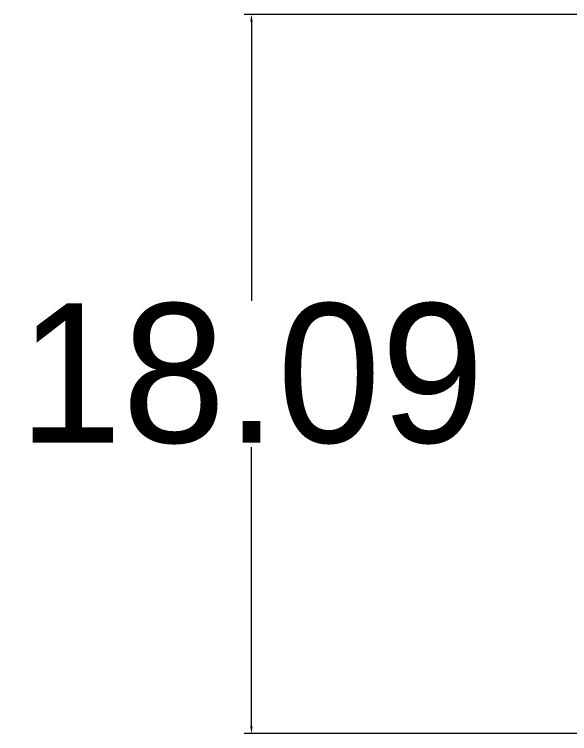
# Model space of a CAD drawing. Extents: x -778 to -614, y -2061 to -1833.
# Drawn here: x -711.41 to -697.45, y -1892.53 to -1874.44 of the extents above; entities that cross this region are included whole.
import ezdxf

# ---------------------------------------------------------------- set-up
doc = ezdxf.new("R2010")
doc.units = 0
doc.header["$MEASUREMENT"] = 0
doc.dimstyles.get("Standard").update_dxf_attribs({"dimtxt": 0.18, "dimasz": 0.18, "dimexe": 0.18, "dimexo": 0.0625, "dimgap": 0.09, "dimtad": 0, "dimtih": 1, "dimtoh": 1, "dimdec": 4, "dimzin": 0, "dimdsep": 46, "dimtxsty": 'Standard', "dimcen": 0.09, "dimadec": 0, "dimazin": 0, "dimtfac": 1, "dimtdec": 4, "dimtofl": 0, "dimtmove": 0, "dimatfit": 3, "dimfxl": 1, "dimtolj": 1, "dimtzin": 0, "dimarcsym": 0})

# ---------------------------------------------------------------- blocks, each defined once
blk = doc.blocks.new('*D83')
at = {"color": 0, "linetype": 'Continuous', "lineweight": 0}
for p, q in [((-695.144, -1874.438), (-705.631, -1874.438)), ((-705.451, -1874.618), (-705.451, -1881.643)), ((-705.451, -1892.348), (-705.451, -1885.323)), ((-695.144, -1892.528), (-705.631, -1892.528))]:
    blk.add_line(p, q, dxfattribs=at)
for points in [[(-705.481, -1874.618), (-705.421, -1874.618), (-705.451, -1874.438)], [(-705.481, -1892.348), (-705.421, -1892.348), (-705.451, -1892.528)]]:
    blk.add_solid(points, dxfattribs=at)
at = {"layer": 'Defpoints', "color": 0, "linetype": 'Continuous', "lineweight": 0}
for p in [(-695.082, -1874.438), (-705.451, -1892.528), (-695.082, -1892.528)]:
    blk.add_point(p, dxfattribs=at)
at = {"color": 0, "linetype": 'Continuous', "lineweight": 0, "insert": (-705.451, -1883.483), "char_height": 3.5, "attachment_point": 5}
blk.add_mtext('\\A1;18.09', dxfattribs=at)

msp = doc.modelspace()

# ---------------------------------------------------------------- dimensions: what is measured, and where the dimension line sits
at = {"linetype": 'Continuous', "lineweight": 0}
dim = msp.add_linear_dim(base=(-705.451, -1892.528), p1=(-695.082, -1874.438), p2=(-695.082, -1892.528), angle=90, dimstyle='Standard', override={"dimtxt": 3.5, "dimdec": 2, "dimdsep": 0, "dimtdec": 2, "dimlwd": 0, "dimlwe": 0}, dxfattribs=at)
dim.commit()
dim.dimension.update_dxf_attribs({"geometry": '*D83', "text_midpoint": (-705.451, -1883.483)})

doc.saveas('drawing.dxf')
